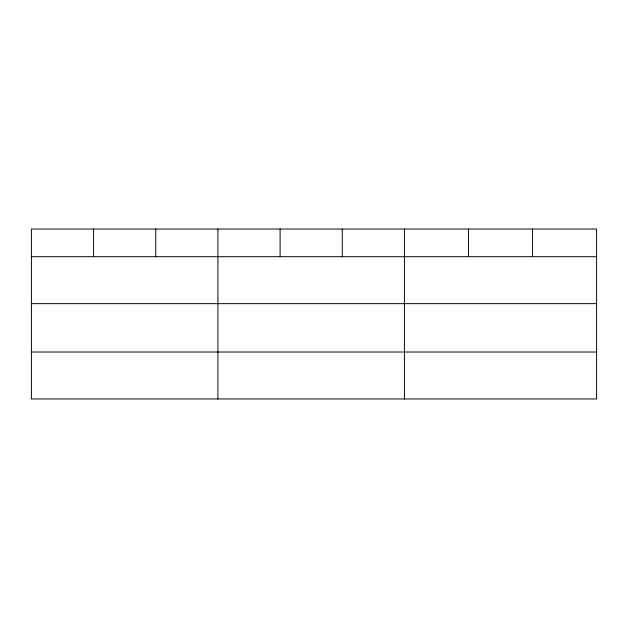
<?xml version="1.0" encoding="UTF-8"?>
<svg xmlns="http://www.w3.org/2000/svg" width="628" height="628" viewBox="0 0 628 628"><rect width="100%" height="100%" fill="white"/><g stroke="black" fill="none" stroke-linecap="round" stroke-linejoin="round"><path stroke-width="0.94" d="M596.6 303.646L596.6 229.032L31.4 229.032L31.4 398.968L596.6 398.968L596.6 303.646L31.4 303.646M31.4 256.695L596.6 256.695M31.4 352.018L596.6 352.018M532.544 229.032L532.544 256.695M468.488 229.032L468.488 256.695M404.432 229.032L404.432 398.968M342.26 229.032L342.26 256.695M280.088 229.032L280.088 256.695M217.916 229.032L217.916 398.968M155.744 229.032L155.744 256.695M93.572 229.032L93.572 256.695"/></g></svg>
